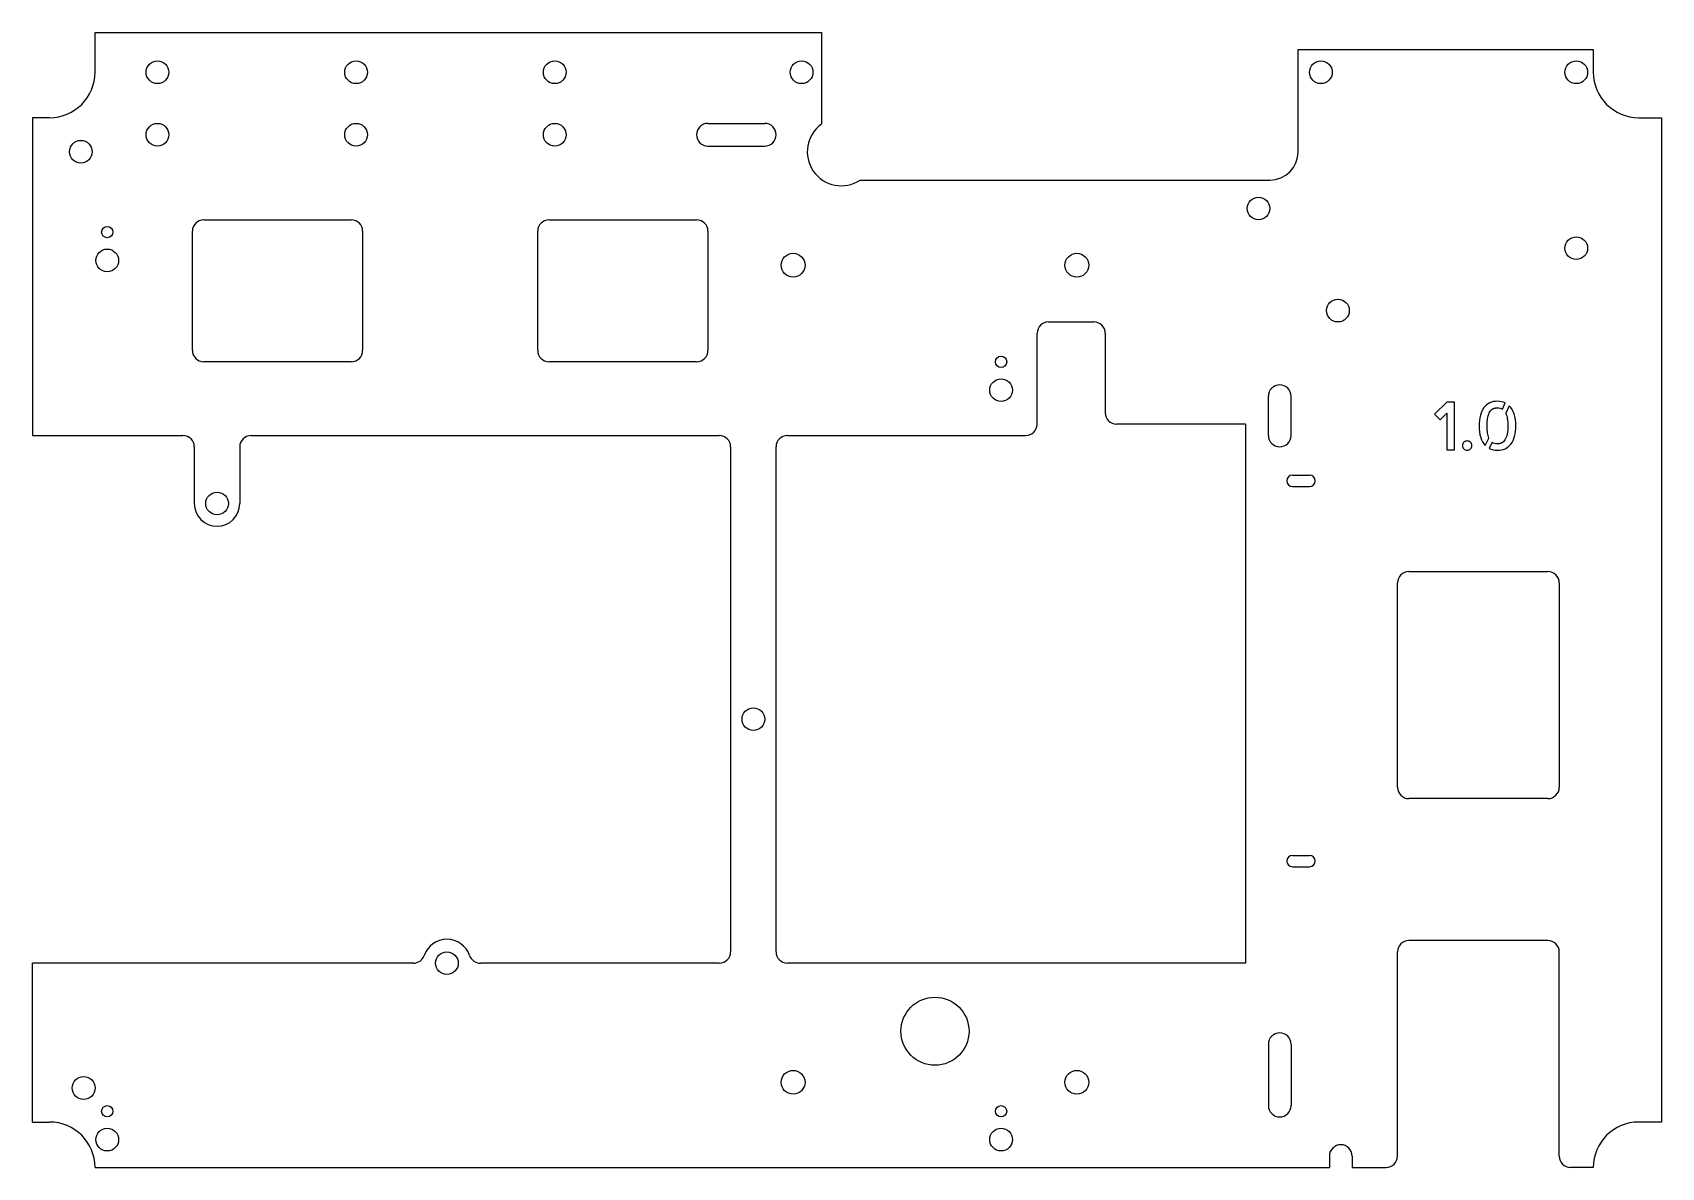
# Model space of a CAD drawing. Extents: x 5 to 292, y 9 to 209.
import ezdxf

# ---------------------------------------------------------------- set-up
doc = ezdxf.new("R2010")
doc.units = 0
doc.layers.add('Body001', color=7, linetype='CONTINUOUS')

msp = doc.modelspace()

# ---------------------------------------------------------------- linework, layer by layer
at = {"layer": 'Body001'}
for p, q in [((16, 209), (144, 209)), ((16, 202), (16, 209)), ((16, 209, 0.8), (144, 209, 0.8)), ((16, 202, 0.8), (16, 209, 0.8)), ((16, 209), (16, 209, 0.8)), ((16, 209), (144, 209)), ((16, 209, 0.8), (144, 209, 0.8)), ((16, 209), (16, 209, 0.8)), ((16, 202), (16, 209)), ((16, 202, 0.8), (16, 209, 0.8)), ((144, 209), (144, 192.873)), ((144, 209, 0.8), (144, 192.873, 0.8)), ((144, 209), (144, 209, 0.8)), ((144, 209), (144, 192.873)), ((144, 209, 0.8), (144, 192.873, 0.8)), ((144, 209), (144, 209, 0.8)), ((228, 206), (280, 206)), ((228, 188), (228, 206)), ((228, 206, 0.8), (280, 206, 0.8)), ((228, 188, 0.8), (228, 206, 0.8)), ((228, 206), (228, 206, 0.8)), ((228, 206), (280, 206)), ((228, 206, 0.8), (280, 206, 0.8)), ((228, 206), (228, 206, 0.8)), ((228, 188), (228, 206)), ((228, 188, 0.8), (228, 206, 0.8)), ((280, 206), (280, 202)), ((280, 206, 0.8), (280, 202, 0.8)), ((280, 206), (280, 206, 0.8)), ((280, 206), (280, 202)), ((280, 206, 0.8), (280, 202, 0.8)), ((280, 206), (280, 206, 0.8)), ((16, 202), (16, 202, 0.8)), ((16, 202), (16, 202, 0.8)), ((29, 202), (29, 202, 0.8)), ((29, 202), (29, 202, 0.8)), ((64, 202), (64, 202, 0.8)), ((64, 202), (64, 202, 0.8)), ((99, 202), (99, 202, 0.8)), ((99, 202), (99, 202, 0.8)), ((142.5, 202), (142.5, 202, 0.8)), ((142.5, 202), (142.5, 202, 0.8)), ((234, 202), (234, 202, 0.8)), ((234, 202), (234, 202, 0.8)), ((279, 202), (279, 202, 0.8)), ((279, 202), (279, 202, 0.8)), ((280, 202), (280, 202, 0.8)), ((280, 202), (280, 202, 0.8)), ((5, 194), (5, 138)), ((8, 194), (5, 194)), ((5, 194, 0.8), (5, 138, 0.8)), ((8, 194, 0.8), (5, 194, 0.8)), ((5, 194), (5, 194, 0.8)), ((5, 194), (5, 138)), ((5, 194, 0.8), (5, 138, 0.8)), ((5, 194), (5, 194, 0.8)), ((8, 194), (5, 194)), ((8, 194, 0.8), (5, 194, 0.8)), ((8, 194), (8, 194, 0.8)), ((8, 194), (8, 194, 0.8)), ((124, 193), (134, 193)), ((124, 193, 0.8), (134, 193, 0.8)), ((124, 193), (124, 193, 0.8)), ((124, 193), (124, 193, 0.8)), ((124, 193), (134, 193)), ((124, 193, 0.8), (134, 193, 0.8)), ((134, 193), (134, 193, 0.8)), ((134, 193), (134, 193, 0.8)), ((144, 192.873), (144, 192.873, 0.8)), ((144, 192.873), (144, 192.873, 0.8)), ((288, 194), (292, 194)), ((288, 194, 0.8), (292, 194, 0.8)), ((288, 194), (288, 194, 0.8)), ((288, 194), (292, 194)), ((288, 194, 0.8), (292, 194, 0.8)), ((288, 194), (288, 194, 0.8)), ((292, 194), (292, 17)), ((292, 194, 0.8), (292, 17, 0.8)), ((292, 194), (292, 194, 0.8)), ((292, 194), (292, 17)), ((292, 194, 0.8), (292, 17, 0.8)), ((292, 194), (292, 194, 0.8)), ((29, 191), (29, 191, 0.8)), ((29, 191), (29, 191, 0.8)), ((64, 191), (64, 191, 0.8)), ((64, 191), (64, 191, 0.8)), ((99, 191), (99, 191, 0.8)), ((99, 191), (99, 191, 0.8)), ((15.5, 188), (15.5, 188, 0.8)), ((15.5, 188), (15.5, 188, 0.8)), ((124, 189), (134, 189)), ((124, 189, 0.8), (134, 189, 0.8)), ((124, 189), (124, 189, 0.8)), ((124, 189), (124, 189, 0.8)), ((124, 189), (134, 189)), ((124, 189, 0.8), (134, 189, 0.8)), ((134, 189), (134, 189, 0.8)), ((134, 189), (134, 189, 0.8)), ((228, 188), (228, 188, 0.8)), ((228, 188), (228, 188, 0.8)), ((150.817, 183), (223, 183)), ((150.817, 183, 0.8), (223, 183, 0.8)), ((150.817, 183), (150.817, 183, 0.8)), ((150.817, 183), (223, 183)), ((150.817, 183, 0.8), (223, 183, 0.8)), ((150.817, 183), (150.817, 183, 0.8)), ((223, 183), (223, 183, 0.8)), ((223, 183), (223, 183, 0.8)), ((223, 178), (223, 178, 0.8)), ((223, 178), (223, 178, 0.8)), ((35.16, 176), (61.16, 176)), ((35.16, 176, 0.8), (61.16, 176, 0.8)), ((35.16, 176), (35.16, 176, 0.8)), ((35.16, 176), (35.16, 176, 0.8)), ((35.16, 176), (61.16, 176)), ((35.16, 176, 0.8), (61.16, 176, 0.8)), ((61.16, 176), (61.16, 176, 0.8)), ((61.16, 176), (61.16, 176, 0.8)), ((96, 176), (122, 176)), ((96, 176, 0.8), (122, 176, 0.8)), ((96, 176), (96, 176, 0.8)), ((96, 176), (96, 176, 0.8)), ((96, 176), (122, 176)), ((96, 176, 0.8), (122, 176, 0.8)), ((122, 176), (122, 176, 0.8)), ((122, 176), (122, 176, 0.8)), ((19.16, 173.84), (19.16, 173.84, 0.8)), ((19.16, 173.84), (19.16, 173.84, 0.8)), ((33.16, 153), (33.16, 174)), ((33.16, 153, 0.8), (33.16, 174, 0.8)), ((33.16, 174), (33.16, 174, 0.8)), ((33.16, 153), (33.16, 174)), ((33.16, 153, 0.8), (33.16, 174, 0.8)), ((33.16, 174), (33.16, 174, 0.8)), ((63.16, 174), (63.16, 153)), ((63.16, 174, 0.8), (63.16, 153, 0.8)), ((63.16, 174), (63.16, 174, 0.8)), ((63.16, 174), (63.16, 153)), ((63.16, 174, 0.8), (63.16, 153, 0.8)), ((63.16, 174), (63.16, 174, 0.8)), ((94, 153), (94, 174)), ((94, 153, 0.8), (94, 174, 0.8)), ((94, 174), (94, 174, 0.8)), ((94, 153), (94, 174)), ((94, 153, 0.8), (94, 174, 0.8)), ((94, 174), (94, 174, 0.8)), ((124, 174), (124, 153)), ((124, 174, 0.8), (124, 153, 0.8)), ((124, 174), (124, 174, 0.8)), ((124, 174), (124, 153)), ((124, 174, 0.8), (124, 153, 0.8)), ((124, 174), (124, 174, 0.8)), ((279, 171), (279, 171, 0.8)), ((279, 171), (279, 171, 0.8)), ((20.16, 168.84), (20.16, 168.84, 0.8)), ((20.16, 168.84), (20.16, 168.84, 0.8)), ((141.1, 168), (141.1, 168, 0.8)), ((141.1, 168), (141.1, 168, 0.8)), ((191.1, 168), (191.1, 168, 0.8)), ((191.1, 168), (191.1, 168, 0.8)), ((184, 158), (192, 158)), ((184, 158, 0.8), (192, 158, 0.8)), ((184, 158), (184, 158, 0.8)), ((184, 158), (192, 158)), ((184, 158, 0.8), (192, 158, 0.8)), ((184, 158), (184, 158, 0.8)), ((192, 158), (192, 158, 0.8)), ((192, 158), (192, 158, 0.8)), ((237, 160), (237, 160, 0.8)), ((237, 160), (237, 160, 0.8)), ((182, 140), (182, 156)), ((182, 140, 0.8), (182, 156, 0.8)), ((182, 156), (182, 156, 0.8)), ((182, 156), (182, 156, 0.8)), ((182, 140), (182, 156)), ((182, 140, 0.8), (182, 156, 0.8)), ((194, 156), (194, 142)), ((194, 156, 0.8), (194, 142, 0.8)), ((194, 156), (194, 156, 0.8)), ((194, 156), (194, 142)), ((194, 156, 0.8), (194, 142, 0.8)), ((194, 156), (194, 156, 0.8)), ((33.16, 153), (33.16, 153, 0.8)), ((33.16, 153), (33.16, 153, 0.8)), ((63.16, 153), (63.16, 153, 0.8)), ((63.16, 153), (63.16, 153, 0.8)), ((94, 153), (94, 153, 0.8)), ((94, 153), (94, 153, 0.8)), ((124, 153), (124, 153, 0.8)), ((124, 153), (124, 153, 0.8)), ((61.16, 151), (35.16, 151)), ((61.16, 151, 0.8), (35.16, 151, 0.8)), ((35.16, 151), (35.16, 151, 0.8)), ((35.16, 151), (35.16, 151, 0.8)), ((61.16, 151), (35.16, 151)), ((61.16, 151, 0.8), (35.16, 151, 0.8)), ((61.16, 151), (61.16, 151, 0.8)), ((61.16, 151), (61.16, 151, 0.8)), ((122, 151), (96, 151)), ((122, 151, 0.8), (96, 151, 0.8)), ((96, 151), (96, 151, 0.8)), ((96, 151), (96, 151, 0.8)), ((122, 151), (96, 151)), ((122, 151, 0.8), (96, 151, 0.8)), ((122, 151), (122, 151, 0.8)), ((122, 151), (122, 151, 0.8)), ((176.64, 150.98), (176.64, 150.98, 0.8)), ((176.64, 150.98), (176.64, 150.98, 0.8)), ((177.64, 145.98), (177.64, 145.98, 0.8)), ((177.64, 145.98), (177.64, 145.98, 0.8)), ((222.74, 138), (222.74, 144.9)), ((222.74, 138, 0.8), (222.74, 144.9, 0.8)), ((222.74, 144.9), (222.74, 144.9, 0.8)), ((222.74, 138), (222.74, 144.9)), ((222.74, 138, 0.8), (222.74, 144.9, 0.8)), ((222.74, 144.9), (222.74, 144.9, 0.8)), ((226.74, 138), (226.74, 144.9)), ((226.74, 138, 0.8), (226.74, 144.9, 0.8)), ((226.74, 144.9), (226.74, 144.9, 0.8)), ((226.74, 138), (226.74, 144.9)), ((226.74, 138, 0.8), (226.74, 144.9, 0.8)), ((226.74, 144.9), (226.74, 144.9, 0.8)), ((254.165, 143.885), (252.022, 141.743)), ((254.165, 143.885, 0.8), (252.022, 141.743, 0.8)), ((254.165, 143.885, 0.8), (252.022, 141.743, 0.8)), ((254.165, 143.885), (252.022, 141.743)), ((255.563, 143.885), (254.165, 143.885)), ((255.563, 143.885, 0.8), (254.165, 143.885, 0.8)), ((254.165, 143.885, 0.8), (254.165, 143.885)), ((255.563, 143.885, 0.8), (254.165, 143.885, 0.8)), ((255.563, 143.885), (254.165, 143.885)), ((254.165, 143.885, 0.8), (254.165, 143.885)), ((255.563, 135.44), (255.563, 143.885)), ((255.563, 135.44, 0.8), (255.563, 143.885, 0.8)), ((255.563, 143.885, 0.8), (255.563, 143.885)), ((255.563, 135.44, 0.8), (255.563, 143.885, 0.8)), ((255.563, 135.44), (255.563, 143.885)), ((255.563, 143.885, 0.8), (255.563, 143.885)), ((261.755, 143.74, 0.8), (261.755, 143.74)), ((261.755, 143.74, 0.8), (261.755, 143.74)), ((263.103, 144.023, 0.8), (263.103, 144.023)), ((263.103, 144.023, 0.8), (263.103, 144.023)), ((263.986, 142.648), (264.49, 143.725)), ((263.986, 142.648, 0.8), (264.49, 143.725, 0.8)), ((263.986, 142.648, 0.8), (264.49, 143.725, 0.8)), ((263.986, 142.648), (264.49, 143.725)), ((264.49, 143.725, 0.8), (264.49, 143.725)), ((264.49, 143.725, 0.8), (264.49, 143.725)), ((194, 142), (194, 142, 0.8)), ((194, 142), (194, 142, 0.8)), ((252.022, 141.743), (253.008, 140.757)), ((252.022, 141.743, 0.8), (253.008, 140.757, 0.8)), ((252.022, 141.743, 0.8), (253.008, 140.757, 0.8)), ((252.022, 141.743, 0.8), (252.022, 141.743)), ((252.022, 141.743), (253.008, 140.757)), ((252.022, 141.743, 0.8), (252.022, 141.743)), ((253.008, 140.757), (254.165, 141.914)), ((253.008, 140.757, 0.8), (254.165, 141.914, 0.8)), ((253.008, 140.757, 0.8), (254.165, 141.914, 0.8)), ((253.008, 140.757), (254.165, 141.914)), ((253.008, 140.757, 0.8), (253.008, 140.757)), ((253.008, 140.757, 0.8), (253.008, 140.757)), ((254.165, 141.914), (254.165, 135.44)), ((254.165, 141.914, 0.8), (254.165, 135.44, 0.8)), ((254.165, 141.914, 0.8), (254.165, 135.44, 0.8)), ((254.165, 141.914, 0.8), (254.165, 141.914)), ((254.165, 141.914), (254.165, 135.44)), ((254.165, 141.914, 0.8), (254.165, 141.914)), ((260.093, 141.574, 0.8), (260.093, 141.574)), ((260.093, 141.574, 0.8), (260.093, 141.574)), ((260.735, 142.923, 0.8), (260.735, 142.923)), ((260.735, 142.923, 0.8), (260.735, 142.923)), ((261.411, 141.192, 0.8), (261.411, 141.192)), ((261.411, 141.192, 0.8), (261.411, 141.192)), ((261.785, 142.182, 0.8), (261.785, 142.182)), ((261.785, 142.182, 0.8), (261.785, 142.182)), ((262.37, 142.728, 0.8), (262.37, 142.728)), ((262.37, 142.728, 0.8), (262.37, 142.728)), ((263.138, 142.888, 0.8), (263.138, 142.888)), ((263.138, 142.888, 0.8), (263.138, 142.888)), ((263.986, 142.648, 0.8), (263.986, 142.648)), ((263.986, 142.648, 0.8), (263.986, 142.648)), ((265.2, 143.232), (264.57, 141.903)), ((265.2, 143.232, 0.8), (264.57, 141.903, 0.8)), ((265.2, 143.232, 0.8), (264.57, 141.903, 0.8)), ((265.2, 143.232), (264.57, 141.903)), ((264.57, 141.903, 0.8), (264.57, 141.903)), ((264.57, 141.903, 0.8), (264.57, 141.903)), ((264.582, 141.88, 0.8), (264.582, 141.88)), ((264.582, 141.88, 0.8), (264.582, 141.88)), ((264.845, 140.963, 0.8), (264.845, 140.963)), ((264.845, 140.963, 0.8), (264.845, 140.963)), ((265.2, 143.232, 0.8), (265.2, 143.232)), ((265.2, 143.232, 0.8), (265.2, 143.232)), ((266.052, 141.823, 0.8), (266.052, 141.823)), ((266.052, 141.823, 0.8), (266.052, 141.823)), ((5, 138), (31.5, 138)), ((5, 138, 0.8), (31.5, 138, 0.8)), ((5, 138), (5, 138, 0.8)), ((5, 138), (31.5, 138)), ((5, 138, 0.8), (31.5, 138, 0.8)), ((5, 138), (5, 138, 0.8)), ((31.5, 138), (31.5, 138, 0.8)), ((31.5, 138), (31.5, 138, 0.8)), ((43.5, 138), (126, 138)), ((43.5, 138, 0.8), (126, 138, 0.8)), ((43.5, 138), (43.5, 138, 0.8)), ((43.5, 138), (126, 138)), ((43.5, 138, 0.8), (126, 138, 0.8)), ((43.5, 138), (43.5, 138, 0.8)), ((126, 138), (126, 138, 0.8)), ((126, 138), (126, 138, 0.8)), ((138, 138), (180, 138)), ((138, 138, 0.8), (180, 138, 0.8)), ((138, 138), (138, 138, 0.8)), ((138, 138), (138, 138, 0.8)), ((138, 138), (180, 138)), ((138, 138, 0.8), (180, 138, 0.8)), ((180, 138), (180, 138, 0.8)), ((180, 138), (180, 138, 0.8)), ((182, 140), (182, 140, 0.8)), ((182, 140), (182, 140, 0.8)), ((218.74, 140), (196, 140)), ((218.74, 140, 0.8), (196, 140, 0.8)), ((196, 140), (196, 140, 0.8)), ((218.74, 140), (196, 140)), ((218.74, 140, 0.8), (196, 140, 0.8)), ((196, 140), (196, 140, 0.8)), ((218.74, 140), (218.74, 45)), ((218.74, 140, 0.8), (218.74, 45, 0.8)), ((218.74, 140), (218.74, 140, 0.8)), ((218.74, 140), (218.74, 140, 0.8)), ((218.74, 140), (218.74, 45)), ((218.74, 140, 0.8), (218.74, 45, 0.8)), ((222.74, 138), (222.74, 138, 0.8)), ((222.74, 138), (222.74, 138, 0.8)), ((226.74, 138), (226.74, 138, 0.8)), ((226.74, 138), (226.74, 138, 0.8)), ((259.872, 139.703, 0.8), (259.872, 139.703)), ((259.872, 139.703, 0.8), (259.872, 139.703)), ((261.27, 139.703, 0.8), (261.27, 139.703)), ((261.27, 139.703, 0.8), (261.27, 139.703)), ((261.362, 138.465, 0.8), (261.362, 138.465)), ((261.362, 138.465, 0.8), (261.362, 138.465)), ((264.803, 138.205, 0.8), (264.803, 138.205)), ((264.803, 138.205, 0.8), (264.803, 138.205)), ((264.948, 139.703, 0.8), (264.948, 139.703)), ((264.948, 139.703, 0.8), (264.948, 139.703)), ((266.121, 137.823, 0.8), (266.121, 137.823)), ((266.121, 137.823, 0.8), (266.121, 137.823)), ((266.346, 139.703, 0.8), (266.346, 139.703)), ((266.346, 139.703, 0.8), (266.346, 139.703)), ((33.5, 136), (33.5, 126)), ((33.5, 136, 0.8), (33.5, 126, 0.8)), ((33.5, 136), (33.5, 136, 0.8)), ((33.5, 136), (33.5, 126)), ((33.5, 136, 0.8), (33.5, 126, 0.8)), ((33.5, 136), (33.5, 136, 0.8)), ((41.5, 136), (41.5, 126)), ((41.5, 136, 0.8), (41.5, 126, 0.8)), ((41.5, 136), (41.5, 136, 0.8)), ((41.5, 136), (41.5, 136, 0.8)), ((41.5, 136), (41.5, 126)), ((41.5, 136, 0.8), (41.5, 126, 0.8)), ((128, 136), (128, 47)), ((128, 136, 0.8), (128, 47, 0.8)), ((128, 136), (128, 136, 0.8)), ((128, 136), (128, 47)), ((128, 136, 0.8), (128, 47, 0.8)), ((128, 136), (128, 136, 0.8)), ((136, 47), (136, 136)), ((136, 47, 0.8), (136, 136, 0.8)), ((136, 136), (136, 136, 0.8)), ((136, 47), (136, 136)), ((136, 47, 0.8), (136, 136, 0.8)), ((136, 136), (136, 136, 0.8)), ((254.165, 135.44), (255.563, 135.44)), ((254.165, 135.44, 0.8), (255.563, 135.44, 0.8)), ((254.165, 135.44, 0.8), (254.165, 135.44)), ((254.165, 135.44, 0.8), (255.563, 135.44, 0.8)), ((254.165, 135.44, 0.8), (254.165, 135.44)), ((254.165, 135.44), (255.563, 135.44)), ((255.563, 135.44, 0.8), (255.563, 135.44)), ((255.563, 135.44, 0.8), (255.563, 135.44)), ((256.957, 136.219, 0.8), (256.957, 136.219)), ((256.957, 136.219, 0.8), (256.957, 136.219)), ((257.19, 135.635, 0.8), (257.19, 135.635)), ((257.19, 135.635, 0.8), (257.19, 135.635)), ((257.198, 136.796, 0.8), (257.198, 136.796)), ((257.198, 136.796, 0.8), (257.198, 136.796)), ((257.771, 137.033, 0.8), (257.771, 137.033)), ((257.771, 137.033, 0.8), (257.771, 137.033)), ((257.771, 135.394, 0.8), (257.771, 135.394)), ((257.771, 135.394, 0.8), (257.771, 135.394)), ((258.355, 136.796, 0.8), (258.355, 136.796)), ((258.355, 136.796, 0.8), (258.355, 136.796)), ((258.355, 135.635, 0.8), (258.355, 135.635)), ((258.355, 135.635, 0.8), (258.355, 135.635)), ((258.596, 136.219, 0.8), (258.596, 136.219)), ((258.596, 136.219, 0.8), (258.596, 136.219)), ((260.158, 137.61, 0.8), (260.158, 137.61)), ((260.158, 137.61, 0.8), (260.158, 137.61)), ((260.972, 136.208), (261.602, 137.548)), ((260.972, 136.208, 0.8), (261.602, 137.548, 0.8)), ((260.972, 136.208, 0.8), (261.602, 137.548, 0.8)), ((260.972, 136.208), (261.602, 137.548)), ((260.972, 136.208, 0.8), (260.972, 136.208)), ((260.972, 136.208, 0.8), (260.972, 136.208)), ((261.602, 137.548, 0.8), (261.602, 137.548)), ((261.602, 137.548, 0.8), (261.602, 137.548)), ((262.175, 136.792), (261.659, 135.704)), ((262.175, 136.792, 0.8), (261.659, 135.704, 0.8)), ((262.175, 136.792, 0.8), (261.659, 135.704, 0.8)), ((262.175, 136.792), (261.659, 135.704)), ((261.659, 135.704, 0.8), (261.659, 135.704)), ((261.659, 135.704, 0.8), (261.659, 135.704)), ((262.175, 136.792, 0.8), (262.175, 136.792)), ((262.175, 136.792, 0.8), (262.175, 136.792)), ((263.069, 136.506, 0.8), (263.069, 136.506)), ((263.069, 136.506, 0.8), (263.069, 136.506)), ((263.103, 135.383, 0.8), (263.103, 135.383)), ((263.103, 135.383, 0.8), (263.103, 135.383)), ((263.84, 136.67, 0.8), (263.84, 136.67)), ((263.84, 136.67, 0.8), (263.84, 136.67)), ((264.433, 137.216, 0.8), (264.433, 137.216)), ((264.433, 137.216, 0.8), (264.433, 137.216)), ((264.455, 135.658, 0.8), (264.455, 135.658)), ((264.455, 135.658, 0.8), (264.455, 135.658)), ((265.475, 136.471, 0.8), (265.475, 136.471)), ((265.475, 136.471, 0.8), (265.475, 136.471)), ((227, 131), (230, 131)), ((227, 131, 0.8), (230, 131, 0.8)), ((227, 131), (227, 131, 0.8)), ((227, 131), (227, 131, 0.8)), ((227, 131), (230, 131)), ((227, 131, 0.8), (230, 131, 0.8)), ((230, 131), (230, 131, 0.8)), ((230, 131), (230, 131, 0.8)), ((227, 129), (230, 129)), ((227, 129, 0.8), (230, 129, 0.8)), ((227, 129), (227, 129, 0.8)), ((227, 129), (227, 129, 0.8)), ((227, 129), (230, 129)), ((227, 129, 0.8), (230, 129, 0.8)), ((230, 129), (230, 129, 0.8)), ((230, 129), (230, 129, 0.8)), ((33.5, 126), (33.5, 126, 0.8)), ((33.5, 126), (33.5, 126, 0.8)), ((39.5, 126), (39.5, 126, 0.8)), ((39.5, 126), (39.5, 126, 0.8)), ((41.5, 126), (41.5, 126, 0.8)), ((41.5, 126), (41.5, 126, 0.8)), ((245.5, 76), (245.5, 112)), ((245.5, 76, 0.8), (245.5, 112, 0.8)), ((245.5, 112), (245.5, 112, 0.8)), ((245.5, 76), (245.5, 112)), ((245.5, 76, 0.8), (245.5, 112, 0.8)), ((245.5, 112), (245.5, 112, 0.8)), ((247.5, 114), (272, 114)), ((247.5, 114, 0.8), (272, 114, 0.8)), ((247.5, 114), (247.5, 114, 0.8)), ((247.5, 114), (247.5, 114, 0.8)), ((247.5, 114), (272, 114)), ((247.5, 114, 0.8), (272, 114, 0.8)), ((272, 114), (272, 114, 0.8)), ((272, 114), (272, 114, 0.8)), ((274, 112), (274, 76)), ((274, 112, 0.8), (274, 76, 0.8)), ((274, 112), (274, 112, 0.8)), ((274, 112), (274, 76)), ((274, 112, 0.8), (274, 76, 0.8)), ((274, 112), (274, 112, 0.8)), ((134, 88), (134, 88, 0.8)), ((134, 88), (134, 88, 0.8)), ((245.5, 76), (245.5, 76, 0.8)), ((245.5, 76), (245.5, 76, 0.8)), ((274, 76), (274, 76, 0.8)), ((274, 76), (274, 76, 0.8)), ((272, 74), (247.5, 74)), ((272, 74, 0.8), (247.5, 74, 0.8)), ((247.5, 74), (247.5, 74, 0.8)), ((247.5, 74), (247.5, 74, 0.8)), ((272, 74), (247.5, 74)), ((272, 74, 0.8), (247.5, 74, 0.8)), ((272, 74), (272, 74, 0.8)), ((272, 74), (272, 74, 0.8)), ((227, 64), (230, 64)), ((227, 64, 0.8), (230, 64, 0.8)), ((227, 64), (227, 64, 0.8)), ((227, 64), (227, 64, 0.8)), ((227, 64), (230, 64)), ((227, 64, 0.8), (230, 64, 0.8)), ((230, 64), (230, 64, 0.8)), ((230, 64), (230, 64, 0.8)), ((227, 62), (230, 62)), ((227, 62, 0.8), (230, 62, 0.8)), ((227, 62), (227, 62, 0.8)), ((227, 62), (227, 62, 0.8)), ((227, 62), (230, 62)), ((227, 62, 0.8), (230, 62, 0.8)), ((230, 62), (230, 62, 0.8)), ((230, 62), (230, 62, 0.8)), ((272, 49), (247.5, 49)), ((272, 49, 0.8), (247.5, 49, 0.8)), ((247.5, 49), (247.5, 49, 0.8)), ((247.5, 49), (247.5, 49, 0.8)), ((272, 49), (247.5, 49)), ((272, 49, 0.8), (247.5, 49, 0.8)), ((272, 49), (272, 49, 0.8)), ((272, 49), (272, 49, 0.8)), ((74, 46.357), (74, 46.357, 0.8)), ((74, 46.357), (74, 46.357, 0.8)), ((82, 46.357), (82, 46.357, 0.8)), ((82, 46.357), (82, 46.357, 0.8)), ((128, 47), (128, 47, 0.8)), ((128, 47), (128, 47, 0.8)), ((136, 47), (136, 47, 0.8)), ((136, 47), (136, 47, 0.8)), ((245.5, 11), (245.5, 47)), ((245.5, 11, 0.8), (245.5, 47, 0.8)), ((245.5, 47), (245.5, 47, 0.8)), ((245.5, 11), (245.5, 47)), ((245.5, 11, 0.8), (245.5, 47, 0.8)), ((245.5, 47), (245.5, 47, 0.8)), ((274, 11), (274, 47)), ((274, 11, 0.8), (274, 47, 0.8)), ((274, 47), (274, 47, 0.8)), ((274, 47), (274, 47, 0.8)), ((274, 11), (274, 47)), ((274, 11, 0.8), (274, 47, 0.8)), ((5, 17), (5, 45)), ((72.106, 45), (5, 45)), ((5, 17, 0.8), (5, 45, 0.8)), ((72.106, 45, 0.8), (5, 45, 0.8)), ((5, 45), (5, 45, 0.8)), ((5, 17), (5, 45)), ((5, 17, 0.8), (5, 45, 0.8)), ((5, 45), (5, 45, 0.8)), ((72.106, 45), (5, 45)), ((72.106, 45, 0.8), (5, 45, 0.8)), ((72.106, 45), (72.106, 45, 0.8)), ((72.106, 45), (72.106, 45, 0.8)), ((80, 45), (80, 45, 0.8)), ((80, 45), (80, 45, 0.8)), ((126, 45), (83.894, 45)), ((126, 45, 0.8), (83.894, 45, 0.8)), ((83.894, 45), (83.894, 45, 0.8)), ((83.894, 45), (83.894, 45, 0.8)), ((126, 45), (83.894, 45)), ((126, 45, 0.8), (83.894, 45, 0.8)), ((126, 45), (126, 45, 0.8)), ((126, 45), (126, 45, 0.8)), ((218.74, 45), (138, 45)), ((218.74, 45, 0.8), (138, 45, 0.8)), ((138, 45), (138, 45, 0.8)), ((218.74, 45), (138, 45)), ((218.74, 45, 0.8), (138, 45, 0.8)), ((138, 45), (138, 45, 0.8)), ((218.74, 45), (218.74, 45, 0.8)), ((218.74, 45), (218.74, 45, 0.8)), ((170, 33), (170, 33, 0.8)), ((170, 33), (170, 33, 0.8)), ((222.74, 30.7), (222.74, 19.9)), ((222.74, 30.7, 0.8), (222.74, 19.9, 0.8)), ((222.74, 30.7), (222.74, 30.7, 0.8)), ((222.74, 30.7), (222.74, 30.7, 0.8)), ((222.74, 30.7), (222.74, 19.9)), ((222.74, 30.7, 0.8), (222.74, 19.9, 0.8)), ((226.74, 30.7), (226.74, 19.9)), ((226.74, 30.7, 0.8), (226.74, 19.9, 0.8)), ((226.74, 30.7), (226.74, 30.7, 0.8)), ((226.74, 30.7), (226.74, 30.7, 0.8)), ((226.74, 30.7), (226.74, 19.9)), ((226.74, 30.7, 0.8), (226.74, 19.9, 0.8)), ((16, 23), (16, 23, 0.8)), ((16, 23), (16, 23, 0.8)), ((141.1, 24), (141.1, 24, 0.8)), ((141.1, 24), (141.1, 24, 0.8)), ((191.1, 24), (191.1, 24, 0.8)), ((191.1, 24), (191.1, 24, 0.8)), ((19.16, 18.9), (19.16, 18.9, 0.8)), ((19.16, 18.9), (19.16, 18.9, 0.8)), ((176.64, 18.9), (176.64, 18.9, 0.8)), ((176.64, 18.9), (176.64, 18.9, 0.8)), ((222.74, 19.9), (222.74, 19.9, 0.8)), ((222.74, 19.9), (222.74, 19.9, 0.8)), ((226.74, 19.9), (226.74, 19.9, 0.8)), ((226.74, 19.9), (226.74, 19.9, 0.8)), ((5, 17), (8, 17)), ((5, 17, 0.8), (8, 17, 0.8)), ((5, 17), (5, 17, 0.8)), ((5, 17), (8, 17)), ((5, 17, 0.8), (8, 17, 0.8)), ((5, 17), (5, 17, 0.8)), ((8, 17), (8, 17, 0.8)), ((8, 17), (8, 17, 0.8)), ((292, 17), (288, 17)), ((292, 17, 0.8), (288, 17, 0.8)), ((288, 17), (288, 17, 0.8)), ((288, 17), (288, 17, 0.8)), ((292, 17), (288, 17)), ((292, 17, 0.8), (288, 17, 0.8)), ((292, 17), (292, 17, 0.8)), ((292, 17), (292, 17, 0.8)), ((20.16, 13.9), (20.16, 13.9, 0.8)), ((20.16, 13.9), (20.16, 13.9, 0.8)), ((177.64, 13.9), (177.64, 13.9, 0.8)), ((177.64, 13.9), (177.64, 13.9, 0.8)), ((16, 9), (233.5, 9)), ((16, 9, 0.8), (233.5, 9, 0.8)), ((16, 9), (16, 9, 0.8)), ((16, 9), (233.5, 9)), ((16, 9, 0.8), (233.5, 9, 0.8)), ((16, 9), (16, 9, 0.8)), ((233.5, 11), (233.5, 11, 0.8)), ((233.5, 11), (233.5, 11, 0.8)), ((233.5, 11), (233.5, 9)), ((233.5, 11, 0.8), (233.5, 9, 0.8)), ((233.5, 11), (233.5, 9)), ((233.5, 11, 0.8), (233.5, 9, 0.8)), ((233.5, 9), (233.5, 9, 0.8)), ((233.5, 9), (233.5, 9, 0.8)), ((237.5, 11), (237.5, 11, 0.8)), ((237.5, 11), (237.5, 11, 0.8)), ((237.5, 11), (237.5, 9)), ((237.5, 11, 0.8), (237.5, 9, 0.8)), ((237.5, 11), (237.5, 9)), ((237.5, 11, 0.8), (237.5, 9, 0.8)), ((237.5, 9), (237.5, 9, 0.8)), ((237.5, 9), (243.5, 9)), ((237.5, 9, 0.8), (243.5, 9, 0.8)), ((237.5, 9), (237.5, 9, 0.8)), ((237.5, 9), (243.5, 9)), ((237.5, 9, 0.8), (243.5, 9, 0.8)), ((243.5, 9), (243.5, 9, 0.8)), ((243.5, 9), (243.5, 9, 0.8)), ((245.5, 11), (245.5, 11, 0.8)), ((245.5, 11), (245.5, 11, 0.8)), ((274, 11), (274, 11, 0.8)), ((274, 11), (274, 11, 0.8)), ((280, 9), (276, 9)), ((280, 9, 0.8), (276, 9, 0.8)), ((276, 9), (276, 9, 0.8)), ((276, 9), (276, 9, 0.8)), ((280, 9), (276, 9)), ((280, 9, 0.8), (276, 9, 0.8)), ((280, 9), (280, 9, 0.8)), ((280, 9), (280, 9, 0.8))]:
    msp.add_line(p, q, dxfattribs=at)
for centre, radius in [((27, 202), 2), ((27, 202), 2), ((27, 202), 2), ((27, 202), 2), ((62, 202), 2), ((62, 202), 2), ((62, 202), 2), ((62, 202), 2), ((97, 202), 2), ((97, 202), 2), ((97, 202), 2), ((97, 202), 2), ((140.5, 202), 2), ((140.5, 202), 2), ((140.5, 202), 2), ((140.5, 202), 2), ((232, 202), 2), ((232, 202), 2), ((232, 202), 2), ((232, 202), 2), ((277, 202), 2), ((277, 202), 2), ((277, 202), 2), ((277, 202), 2), ((27, 191), 2), ((27, 191), 2), ((27, 191), 2), ((27, 191), 2), ((62, 191), 2), ((62, 191), 2), ((62, 191), 2), ((62, 191), 2), ((97, 191), 2), ((97, 191), 2), ((97, 191), 2), ((97, 191), 2), ((13.5, 188), 2), ((13.5, 188), 2), ((13.5, 188), 2), ((13.5, 188), 2), ((221, 178), 2), ((221, 178), 2), ((221, 178), 2), ((221, 178), 2), ((18.16, 173.84), 1), ((18.16, 173.84), 1), ((18.16, 173.84), 1), ((18.16, 173.84), 1), ((277, 171), 2), ((277, 171), 2), ((277, 171), 2), ((277, 171), 2), ((18.16, 168.84), 2), ((18.16, 168.84), 2), ((18.16, 168.84), 2), ((18.16, 168.84), 2), ((139, 168), 2.1), ((139, 168), 2.1), ((139, 168), 2.1), ((139, 168), 2.1), ((189, 168), 2.1), ((189, 168), 2.1), ((189, 168), 2.1), ((189, 168), 2.1), ((235, 160), 2), ((235, 160), 2), ((235, 160), 2), ((235, 160), 2), ((175.64, 150.98), 1), ((175.64, 150.98), 1), ((175.64, 150.98), 1), ((175.64, 150.98), 1), ((175.64, 145.98), 2), ((175.64, 145.98), 2), ((175.64, 145.98), 2), ((175.64, 145.98), 2), ((37.5, 126), 2), ((37.5, 126), 2), ((37.5, 126), 2), ((37.5, 126), 2), ((132, 88), 2), ((132, 88), 2), ((132, 88), 2), ((132, 88), 2), ((78, 45), 2), ((78, 45), 2), ((78, 45), 2), ((78, 45), 2), ((164, 33), 6), ((164, 33), 6), ((164, 33), 6), ((164, 33), 6), ((139, 24), 2.1), ((139, 24), 2.1), ((139, 24), 2.1), ((139, 24), 2.1), ((189, 24), 2.1), ((189, 24), 2.1), ((189, 24), 2.1), ((189, 24), 2.1), ((14, 23), 2), ((14, 23), 2), ((14, 23), 2), ((14, 23), 2), ((18.16, 18.9), 1), ((18.16, 18.9), 1), ((18.16, 18.9), 1), ((18.16, 18.9), 1), ((175.64, 18.9), 1), ((175.64, 18.9), 1), ((175.64, 18.9), 1), ((175.64, 18.9), 1), ((18.16, 13.9), 2), ((18.16, 13.9), 2), ((18.16, 13.9), 2), ((18.16, 13.9), 2), ((175.64, 13.9), 2), ((175.64, 13.9), 2), ((175.64, 13.9), 2), ((175.64, 13.9), 2)]:
    msp.add_circle(centre, radius, dxfattribs=at)
for centre, radius, start, end in [((8, 202), 8, -90, 0), ((8, 202, 0.8), 8, -90, 0), ((8, 202), 8, -90, 0), ((8, 202, 0.8), 8, -90, 0), ((288, 202), 8, 180, -90), ((288, 202, 0.8), 8, 180, -90), ((288, 202), 8, 180, -90), ((288, 202, 0.8), 8, 180, -90), ((124, 191), 2, 90, -90), ((124, 191, 0.8), 2, 90, -90), ((124, 191), 2, 90, -90), ((124, 191, 0.8), 2, 90, -90), ((134, 191), 2, -90, 90), ((134, 191, 0.8), 2, -90, 90), ((134, 191), 2, -90, 90), ((134, 191, 0.8), 2, -90, 90), ((147.5, 188), 6, 125.685, -56.4427), ((147.5, 188, 0.8), 6, 125.685, -56.4427), ((147.5, 188), 6, 125.685, -56.4427), ((147.5, 188, 0.8), 6, 125.685, -56.4427), ((223, 188), 5, -90, 0), ((223, 188, 0.8), 5, -90, 0), ((223, 188), 5, -90, 0), ((223, 188, 0.8), 5, -90, 0), ((35.16, 174), 2, 90, 180), ((35.16, 174, 0.8), 2, 90, 180), ((35.16, 174), 2, 90, 180), ((35.16, 174, 0.8), 2, 90, 180), ((61.16, 174), 2, 0, 90), ((61.16, 174, 0.8), 2, 0, 90), ((61.16, 174), 2, 0, 90), ((61.16, 174, 0.8), 2, 0, 90), ((96, 174), 2, 90, 180), ((96, 174, 0.8), 2, 90, 180), ((96, 174), 2, 90, 180), ((96, 174, 0.8), 2, 90, 180), ((122, 174), 2, 0, 90), ((122, 174, 0.8), 2, 0, 90), ((122, 174), 2, 0, 90), ((122, 174, 0.8), 2, 0, 90), ((184, 156), 2, 90, 180), ((184, 156, 0.8), 2, 90, 180), ((184, 156), 2, 90, 180), ((184, 156, 0.8), 2, 90, 180), ((192, 156), 2, 0, 90), ((192, 156, 0.8), 2, 0, 90), ((192, 156), 2, 0, 90), ((192, 156, 0.8), 2, 0, 90), ((35.16, 153), 2, 180, -90), ((35.16, 153, 0.8), 2, 180, -90), ((35.16, 153), 2, 180, -90), ((35.16, 153, 0.8), 2, 180, -90), ((61.16, 153), 2, -90, 0), ((61.16, 153, 0.8), 2, -90, 0), ((61.16, 153), 2, -90, 0), ((61.16, 153, 0.8), 2, -90, 0), ((96, 153), 2, 180, -90), ((96, 153, 0.8), 2, 180, -90), ((96, 153), 2, 180, -90), ((96, 153, 0.8), 2, 180, -90), ((122, 153), 2, -90, 0), ((122, 153, 0.8), 2, -90, 0), ((122, 153), 2, -90, 0), ((122, 153, 0.8), 2, -90, 0), ((224.74, 144.9), 2, 0, 180), ((224.74, 144.9, 0.8), 2, 0, 180), ((224.74, 144.9), 2, 0, 180), ((224.74, 144.9, 0.8), 2, 0, 180), ((196, 142), 2, 180, -90), ((196, 142, 0.8), 2, 180, -90), ((196, 142), 2, 180, -90), ((196, 142, 0.8), 2, 180, -90), ((31.5, 136), 2, 0, 90), ((31.5, 136, 0.8), 2, 0, 90), ((31.5, 136), 2, 0, 90), ((31.5, 136, 0.8), 2, 0, 90), ((43.5, 136), 2, 90, 180), ((43.5, 136, 0.8), 2, 90, 180), ((43.5, 136), 2, 90, 180), ((43.5, 136, 0.8), 2, 90, 180), ((126, 136), 2, 0, 90), ((126, 136, 0.8), 2, 0, 90), ((126, 136), 2, 0, 90), ((126, 136, 0.8), 2, 0, 90), ((138, 136), 2, 90, 180), ((138, 136, 0.8), 2, 90, 180), ((138, 136), 2, 90, 180), ((138, 136, 0.8), 2, 90, 180), ((180, 140), 2, -90, 0), ((180, 140, 0.8), 2, -90, 0), ((180, 140), 2, -90, 0), ((180, 140, 0.8), 2, -90, 0), ((224.74, 138), 2, 180, 0), ((224.74, 138, 0.8), 2, 180, 0), ((224.74, 138), 2, 180, 0), ((224.74, 138, 0.8), 2, 180, 0), ((227, 130), 1, 90, -90), ((227, 130, 0.8), 1, 90, -90), ((227, 130), 1, 90, -90), ((227, 130, 0.8), 1, 90, -90), ((230, 130), 1, -90, 90), ((230, 130, 0.8), 1, -90, 90), ((230, 130), 1, -90, 90), ((230, 130, 0.8), 1, -90, 90), ((37.5, 126), 4, 180, 0), ((37.5, 126, 0.8), 4, 180, 0), ((37.5, 126), 4, 180, 0), ((37.5, 126, 0.8), 4, 180, 0), ((247.5, 112), 2, 90, 180), ((247.5, 112, 0.8), 2, 90, 180), ((247.5, 112), 2, 90, 180), ((247.5, 112, 0.8), 2, 90, 180), ((272, 112), 2, 0, 90), ((272, 112, 0.8), 2, 0, 90), ((272, 112), 2, 0, 90), ((272, 112, 0.8), 2, 0, 90), ((247.5, 76), 2, 180, -90), ((247.5, 76, 0.8), 2, 180, -90), ((247.5, 76), 2, 180, -90), ((247.5, 76, 0.8), 2, 180, -90), ((272, 76), 2, -90, 0), ((272, 76, 0.8), 2, -90, 0), ((272, 76), 2, -90, 0), ((272, 76, 0.8), 2, -90, 0), ((227, 63), 1, 90, -90), ((227, 63, 0.8), 1, 90, -90), ((227, 63), 1, 90, -90), ((227, 63, 0.8), 1, 90, -90), ((230, 63), 1, -90, 90), ((230, 63, 0.8), 1, -90, 90), ((230, 63), 1, -90, 90), ((230, 63, 0.8), 1, -90, 90), ((78, 45), 4.224, 18.7437, 161.256), ((78, 45, 0.8), 4.224, 18.7437, 161.256), ((78, 45), 4.224, 18.7437, 161.256), ((78, 45, 0.8), 4.224, 18.7437, 161.256), ((247.5, 47), 2, 90, 180), ((247.5, 47, 0.8), 2, 90, 180), ((247.5, 47), 2, 90, 180), ((247.5, 47, 0.8), 2, 90, 180), ((272, 47), 2, 0, 90), ((272, 47, 0.8), 2, 0, 90), ((272, 47), 2, 0, 90), ((272, 47, 0.8), 2, 0, 90), ((72.106, 47), 2, -90, -18.7437), ((72.106, 47, 0.8), 2, -90, -18.7437), ((72.106, 47), 2, -90, -18.7437), ((72.106, 47, 0.8), 2, -90, -18.7437), ((83.894, 47), 2, -161.256, -90), ((83.894, 47, 0.8), 2, -161.256, -90), ((83.894, 47), 2, -161.256, -90), ((83.894, 47, 0.8), 2, -161.256, -90), ((126, 47), 2, -90, 0), ((126, 47, 0.8), 2, -90, 0), ((126, 47), 2, -90, 0), ((126, 47, 0.8), 2, -90, 0), ((138, 47), 2, 180, -90), ((138, 47, 0.8), 2, 180, -90), ((138, 47), 2, 180, -90), ((138, 47, 0.8), 2, 180, -90), ((224.74, 30.7), 2, 0, 180), ((224.74, 30.7, 0.8), 2, 0, 180), ((224.74, 30.7), 2, 0, 180), ((224.74, 30.7, 0.8), 2, 0, 180), ((224.74, 19.9), 2, 180, 0), ((224.74, 19.9, 0.8), 2, 180, 0), ((224.74, 19.9), 2, 180, 0), ((224.74, 19.9, 0.8), 2, 180, 0), ((8, 9), 8, 0, 90), ((8, 9, 0.8), 8, 0, 90), ((8, 9), 8, 0, 90), ((8, 9, 0.8), 8, 0, 90), ((288, 9), 8, 90, 180), ((288, 9, 0.8), 8, 90, 180), ((288, 9), 8, 90, 180), ((288, 9, 0.8), 8, 90, 180), ((235.5, 11), 2, 0, 180), ((235.5, 11, 0.8), 2, 0, 180), ((235.5, 11), 2, 0, 180), ((235.5, 11, 0.8), 2, 0, 180), ((243.5, 11), 2, -90, 0), ((243.5, 11, 0.8), 2, -90, 0), ((243.5, 11), 2, -90, 0), ((243.5, 11, 0.8), 2, -90, 0), ((276, 11), 2, 180, -90), ((276, 11, 0.8), 2, 180, -90), ((276, 11), 2, 180, -90), ((276, 11, 0.8), 2, 180, -90)]:
    msp.add_arc(centre, radius, start, end, dxfattribs=at)
for points, degree in [([(261.755, 143.74), (261.355, 143.555), (261.008, 143.275), (260.735, 142.923)], 3), ([(261.755, 143.74, 0.8), (261.355, 143.555, 0.8), (261.008, 143.275, 0.8), (260.735, 142.923, 0.8)], 3), ([(261.755, 143.74, 0.8), (261.355, 143.555, 0.8), (261.008, 143.275, 0.8), (260.735, 142.923, 0.8)], 3), ([(261.755, 143.74), (261.355, 143.555), (261.008, 143.275), (260.735, 142.923)], 3), ([(263.103, 144.023), (262.63, 144.024), (262.168, 143.935), (261.755, 143.74)], 3), ([(263.103, 144.023, 0.8), (262.63, 144.024, 0.8), (262.168, 143.935, 0.8), (261.755, 143.74, 0.8)], 3), ([(263.103, 144.023, 0.8), (262.63, 144.024, 0.8), (262.168, 143.935, 0.8), (261.755, 143.74, 0.8)], 3), ([(263.103, 144.023), (262.63, 144.024), (262.168, 143.935), (261.755, 143.74)], 3), ([(264.49, 143.725), (264.073, 143.934), (263.595, 144.024), (263.103, 144.023)], 3), ([(264.49, 143.725, 0.8), (264.073, 143.934, 0.8), (263.595, 144.024, 0.8), (263.103, 144.023, 0.8)], 3), ([(264.49, 143.725, 0.8), (264.073, 143.934, 0.8), (263.595, 144.024, 0.8), (263.103, 144.023, 0.8)], 3), ([(264.49, 143.725), (264.073, 143.934), (263.595, 144.024), (263.103, 144.023)], 3), ([(260.093, 141.574), (259.931, 140.984), (259.872, 140.348), (259.872, 139.703)], 3), ([(260.093, 141.574, 0.8), (259.931, 140.984, 0.8), (259.872, 140.348, 0.8), (259.872, 139.703, 0.8)], 3), ([(260.093, 141.574, 0.8), (259.931, 140.984, 0.8), (259.872, 140.348, 0.8), (259.872, 139.703, 0.8)], 3), ([(260.093, 141.574), (259.931, 140.984), (259.872, 140.348), (259.872, 139.703)], 3), ([(260.735, 142.923), (260.438, 142.539), (260.232, 142.072), (260.093, 141.574)], 3), ([(260.735, 142.923, 0.8), (260.438, 142.539, 0.8), (260.232, 142.072, 0.8), (260.093, 141.574, 0.8)], 3), ([(260.735, 142.923, 0.8), (260.438, 142.539, 0.8), (260.232, 142.072, 0.8), (260.093, 141.574, 0.8)], 3), ([(260.735, 142.923), (260.438, 142.539), (260.232, 142.072), (260.093, 141.574)], 3), ([(261.27, 139.703), (261.277, 140.225), (261.314, 140.734), (261.411, 141.192)], 3), ([(261.27, 139.703, 0.8), (261.277, 140.225, 0.8), (261.314, 140.734, 0.8), (261.411, 141.192, 0.8)], 3), ([(261.27, 139.703, 0.8), (261.277, 140.225, 0.8), (261.314, 140.734, 0.8), (261.411, 141.192, 0.8)], 3), ([(261.27, 139.703), (261.277, 140.225), (261.314, 140.734), (261.411, 141.192)], 3), ([(261.411, 141.192), (261.493, 141.563), (261.611, 141.905), (261.785, 142.182)], 3), ([(261.411, 141.192, 0.8), (261.493, 141.563, 0.8), (261.611, 141.905, 0.8), (261.785, 142.182, 0.8)], 3), ([(261.411, 141.192, 0.8), (261.493, 141.563, 0.8), (261.611, 141.905, 0.8), (261.785, 142.182, 0.8)], 3), ([(261.411, 141.192), (261.493, 141.563), (261.611, 141.905), (261.785, 142.182)], 3), ([(261.785, 142.182), (261.938, 142.427), (262.134, 142.619), (262.37, 142.728)], 3), ([(261.785, 142.182, 0.8), (261.938, 142.427, 0.8), (262.134, 142.619, 0.8), (262.37, 142.728, 0.8)], 3), ([(261.785, 142.182, 0.8), (261.938, 142.427, 0.8), (262.134, 142.619, 0.8), (262.37, 142.728, 0.8)], 3), ([(261.785, 142.182), (261.938, 142.427), (262.134, 142.619), (262.37, 142.728)], 3), ([(262.37, 142.728), (262.722, 142.89), (263.138, 142.888)], 2), ([(262.37, 142.728, 0.8), (262.722, 142.89, 0.8), (263.138, 142.888, 0.8)], 2), ([(262.37, 142.728, 0.8), (262.722, 142.89, 0.8), (263.138, 142.888, 0.8)], 2), ([(262.37, 142.728), (262.722, 142.89), (263.138, 142.888)], 2), ([(263.138, 142.888), (263.444, 142.889), (263.734, 142.809), (263.986, 142.648)], 3), ([(263.138, 142.888, 0.8), (263.444, 142.889, 0.8), (263.734, 142.809, 0.8), (263.986, 142.648, 0.8)], 3), ([(263.138, 142.888, 0.8), (263.444, 142.889, 0.8), (263.734, 142.809, 0.8), (263.986, 142.648, 0.8)], 3), ([(263.138, 142.888), (263.444, 142.889), (263.734, 142.809), (263.986, 142.648)], 3), ([(264.57, 141.903), (264.57, 141.891), (264.582, 141.88)], 2), ([(264.57, 141.903, 0.8), (264.57, 141.891, 0.8), (264.582, 141.88, 0.8)], 2), ([(264.57, 141.903, 0.8), (264.57, 141.891, 0.8), (264.582, 141.88, 0.8)], 2), ([(264.57, 141.903), (264.57, 141.891), (264.582, 141.88)], 2), ([(264.582, 141.88), (264.704, 141.611), (264.788, 141.299), (264.845, 140.963)], 3), ([(264.582, 141.88, 0.8), (264.704, 141.611, 0.8), (264.788, 141.299, 0.8), (264.845, 140.963, 0.8)], 3), ([(264.582, 141.88, 0.8), (264.704, 141.611, 0.8), (264.788, 141.299, 0.8), (264.845, 140.963, 0.8)], 3), ([(264.582, 141.88), (264.704, 141.611), (264.788, 141.299), (264.845, 140.963)], 3), ([(264.845, 140.963), (264.912, 140.572), (264.941, 140.145), (264.948, 139.703)], 3), ([(264.845, 140.963, 0.8), (264.912, 140.572, 0.8), (264.941, 140.145, 0.8), (264.948, 139.703, 0.8)], 3), ([(264.845, 140.963, 0.8), (264.912, 140.572, 0.8), (264.941, 140.145, 0.8), (264.948, 139.703, 0.8)], 3), ([(264.845, 140.963), (264.912, 140.572), (264.941, 140.145), (264.948, 139.703)], 3), ([(266.052, 141.823), (265.875, 142.364), (265.598, 142.86), (265.2, 143.232)], 3), ([(266.052, 141.823, 0.8), (265.875, 142.364, 0.8), (265.598, 142.86, 0.8), (265.2, 143.232, 0.8)], 3), ([(266.052, 141.823, 0.8), (265.875, 142.364, 0.8), (265.598, 142.86, 0.8), (265.2, 143.232, 0.8)], 3), ([(266.052, 141.823), (265.875, 142.364), (265.598, 142.86), (265.2, 143.232)], 3), ([(266.346, 139.703), (266.345, 140.434), (266.272, 141.16), (266.052, 141.823)], 3), ([(266.346, 139.703, 0.8), (266.345, 140.434, 0.8), (266.272, 141.16, 0.8), (266.052, 141.823, 0.8)], 3), ([(266.346, 139.703, 0.8), (266.345, 140.434, 0.8), (266.272, 141.16, 0.8), (266.052, 141.823, 0.8)], 3), ([(266.346, 139.703), (266.345, 140.434), (266.272, 141.16), (266.052, 141.823)], 3), ([(259.872, 139.703), (259.873, 138.98), (259.944, 138.263), (260.158, 137.61)], 3), ([(259.872, 139.703, 0.8), (259.873, 138.98, 0.8), (259.944, 138.263, 0.8), (260.158, 137.61, 0.8)], 3), ([(259.872, 139.703, 0.8), (259.873, 138.98, 0.8), (259.944, 138.263, 0.8), (260.158, 137.61, 0.8)], 3), ([(259.872, 139.703), (259.873, 138.98), (259.944, 138.263), (260.158, 137.61)], 3), ([(261.362, 138.465), (261.278, 139.051), (261.27, 139.703)], 2), ([(261.362, 138.465, 0.8), (261.278, 139.051, 0.8), (261.27, 139.703, 0.8)], 2), ([(261.362, 138.465, 0.8), (261.278, 139.051, 0.8), (261.27, 139.703, 0.8)], 2), ([(261.362, 138.465), (261.278, 139.051), (261.27, 139.703)], 2), ([(261.602, 137.548), (261.488, 137.818), (261.411, 138.13), (261.362, 138.465)], 3), ([(261.602, 137.548, 0.8), (261.488, 137.818, 0.8), (261.411, 138.13, 0.8), (261.362, 138.465, 0.8)], 3), ([(261.602, 137.548, 0.8), (261.488, 137.818, 0.8), (261.411, 138.13, 0.8), (261.362, 138.465, 0.8)], 3), ([(261.602, 137.548), (261.488, 137.818), (261.411, 138.13), (261.362, 138.465)], 3), ([(264.803, 138.205), (264.724, 137.834), (264.607, 137.491), (264.433, 137.216)], 3), ([(264.803, 138.205, 0.8), (264.724, 137.834, 0.8), (264.607, 137.491, 0.8), (264.433, 137.216, 0.8)], 3), ([(264.803, 138.205, 0.8), (264.724, 137.834, 0.8), (264.607, 137.491, 0.8), (264.433, 137.216, 0.8)], 3), ([(264.803, 138.205), (264.724, 137.834), (264.607, 137.491), (264.433, 137.216)], 3), ([(264.948, 139.703), (264.941, 139.179), (264.903, 138.668), (264.803, 138.205)], 3), ([(264.948, 139.703, 0.8), (264.941, 139.179, 0.8), (264.903, 138.668, 0.8), (264.803, 138.205, 0.8)], 3), ([(264.948, 139.703, 0.8), (264.941, 139.179, 0.8), (264.903, 138.668, 0.8), (264.803, 138.205, 0.8)], 3), ([(264.948, 139.703), (264.941, 139.179), (264.903, 138.668), (264.803, 138.205)], 3), ([(265.475, 136.471), (265.778, 136.855), (265.985, 137.323), (266.121, 137.823)], 3), ([(265.475, 136.471, 0.8), (265.778, 136.855, 0.8), (265.985, 137.323, 0.8), (266.121, 137.823, 0.8)], 3), ([(265.475, 136.471, 0.8), (265.778, 136.855, 0.8), (265.985, 137.323, 0.8), (266.121, 137.823, 0.8)], 3), ([(265.475, 136.471), (265.778, 136.855), (265.985, 137.323), (266.121, 137.823)], 3), ([(266.121, 137.823), (266.285, 138.418), (266.346, 139.056), (266.346, 139.703)], 3), ([(266.121, 137.823, 0.8), (266.285, 138.418, 0.8), (266.346, 139.056, 0.8), (266.346, 139.703, 0.8)], 3), ([(266.121, 137.823, 0.8), (266.285, 138.418, 0.8), (266.346, 139.056, 0.8), (266.346, 139.703, 0.8)], 3), ([(266.121, 137.823), (266.285, 138.418), (266.346, 139.056), (266.346, 139.703)], 3), ([(257.198, 136.796), (257.038, 136.643), (256.956, 136.444), (256.957, 136.219)], 3), ([(257.198, 136.796, 0.8), (257.038, 136.643, 0.8), (256.956, 136.444, 0.8), (256.957, 136.219, 0.8)], 3), ([(257.198, 136.796, 0.8), (257.038, 136.643, 0.8), (256.956, 136.444, 0.8), (256.957, 136.219, 0.8)], 3), ([(257.198, 136.796), (257.038, 136.643), (256.956, 136.444), (256.957, 136.219)], 3), ([(256.957, 136.219), (256.956, 135.994), (257.036, 135.793), (257.19, 135.635)], 3), ([(256.957, 136.219, 0.8), (256.956, 135.994, 0.8), (257.036, 135.793, 0.8), (257.19, 135.635, 0.8)], 3), ([(256.957, 136.219, 0.8), (256.956, 135.994, 0.8), (257.036, 135.793, 0.8), (257.19, 135.635, 0.8)], 3), ([(256.957, 136.219), (256.956, 135.994), (257.036, 135.793), (257.19, 135.635)], 3), ([(257.19, 135.635), (257.346, 135.475), (257.546, 135.393), (257.771, 135.394)], 3), ([(257.19, 135.635, 0.8), (257.346, 135.475, 0.8), (257.546, 135.393, 0.8), (257.771, 135.394, 0.8)], 3), ([(257.19, 135.635, 0.8), (257.346, 135.475, 0.8), (257.546, 135.393, 0.8), (257.771, 135.394, 0.8)], 3), ([(257.19, 135.635), (257.346, 135.475), (257.546, 135.393), (257.771, 135.394)], 3), ([(257.771, 137.033), (257.552, 137.034), (257.355, 136.952), (257.198, 136.796)], 3), ([(257.771, 137.033, 0.8), (257.552, 137.034, 0.8), (257.355, 136.952, 0.8), (257.198, 136.796, 0.8)], 3), ([(257.771, 137.033, 0.8), (257.552, 137.034, 0.8), (257.355, 136.952, 0.8), (257.198, 136.796, 0.8)], 3), ([(257.771, 137.033), (257.552, 137.034), (257.355, 136.952), (257.198, 136.796)], 3), ([(258.355, 136.796), (258.197, 136.953), (257.996, 137.034), (257.771, 137.033)], 3), ([(258.355, 136.796, 0.8), (258.197, 136.953, 0.8), (257.996, 137.034, 0.8), (257.771, 137.033, 0.8)], 3), ([(258.355, 136.796, 0.8), (258.197, 136.953, 0.8), (257.996, 137.034, 0.8), (257.771, 137.033, 0.8)], 3), ([(258.355, 136.796), (258.197, 136.953), (257.996, 137.034), (257.771, 137.033)], 3), ([(257.771, 135.394), (257.997, 135.393), (258.198, 135.476), (258.355, 135.635)], 3), ([(257.771, 135.394, 0.8), (257.997, 135.393, 0.8), (258.198, 135.476, 0.8), (258.355, 135.635, 0.8)], 3), ([(257.771, 135.394, 0.8), (257.997, 135.393, 0.8), (258.198, 135.476, 0.8), (258.355, 135.635, 0.8)], 3), ([(257.771, 135.394), (257.997, 135.393), (258.198, 135.476), (258.355, 135.635)], 3), ([(258.596, 136.219), (258.597, 136.444), (258.515, 136.643), (258.355, 136.796)], 3), ([(258.596, 136.219, 0.8), (258.597, 136.444, 0.8), (258.515, 136.643, 0.8), (258.355, 136.796, 0.8)], 3), ([(258.596, 136.219, 0.8), (258.597, 136.444, 0.8), (258.515, 136.643, 0.8), (258.355, 136.796, 0.8)], 3), ([(258.596, 136.219), (258.597, 136.444), (258.515, 136.643), (258.355, 136.796)], 3), ([(258.355, 135.635), (258.515, 135.792), (258.597, 135.994), (258.596, 136.219)], 3), ([(258.355, 135.635, 0.8), (258.515, 135.792, 0.8), (258.597, 135.994, 0.8), (258.596, 136.219, 0.8)], 3), ([(258.355, 135.635, 0.8), (258.515, 135.792, 0.8), (258.597, 135.994, 0.8), (258.596, 136.219, 0.8)], 3), ([(258.355, 135.635), (258.515, 135.792), (258.597, 135.994), (258.596, 136.219)], 3), ([(260.158, 137.61), (260.334, 137.079), (260.598, 136.589), (260.972, 136.208)], 3), ([(260.158, 137.61, 0.8), (260.334, 137.079, 0.8), (260.598, 136.589, 0.8), (260.972, 136.208, 0.8)], 3), ([(260.158, 137.61, 0.8), (260.334, 137.079, 0.8), (260.598, 136.589, 0.8), (260.972, 136.208, 0.8)], 3), ([(260.158, 137.61), (260.334, 137.079), (260.598, 136.589), (260.972, 136.208)], 3), ([(261.659, 135.704), (262.096, 135.48), (262.593, 135.382), (263.103, 135.383)], 3), ([(261.659, 135.704, 0.8), (262.096, 135.48, 0.8), (262.593, 135.382, 0.8), (263.103, 135.383, 0.8)], 3), ([(261.659, 135.704, 0.8), (262.096, 135.48, 0.8), (262.593, 135.382, 0.8), (263.103, 135.383, 0.8)], 3), ([(261.659, 135.704), (262.096, 135.48), (262.593, 135.382), (263.103, 135.383)], 3), ([(263.069, 136.506), (262.731, 136.504), (262.417, 136.595), (262.175, 136.792)], 3), ([(263.069, 136.506, 0.8), (262.731, 136.504, 0.8), (262.417, 136.595, 0.8), (262.175, 136.792, 0.8)], 3), ([(263.069, 136.506, 0.8), (262.731, 136.504, 0.8), (262.417, 136.595, 0.8), (262.175, 136.792, 0.8)], 3), ([(263.069, 136.506), (262.731, 136.504), (262.417, 136.595), (262.175, 136.792)], 3), ([(263.84, 136.67), (263.485, 136.504), (263.069, 136.506)], 2), ([(263.84, 136.67, 0.8), (263.485, 136.504, 0.8), (263.069, 136.506, 0.8)], 2), ([(263.84, 136.67, 0.8), (263.485, 136.504, 0.8), (263.069, 136.506, 0.8)], 2), ([(263.84, 136.67), (263.485, 136.504), (263.069, 136.506)], 2), ([(263.103, 135.383), (263.579, 135.382), (264.043, 135.467), (264.455, 135.658)], 3), ([(263.103, 135.383, 0.8), (263.579, 135.382, 0.8), (264.043, 135.467, 0.8), (264.455, 135.658, 0.8)], 3), ([(263.103, 135.383, 0.8), (263.579, 135.382, 0.8), (264.043, 135.467, 0.8), (264.455, 135.658, 0.8)], 3), ([(263.103, 135.383), (263.579, 135.382), (264.043, 135.467), (264.455, 135.658)], 3), ([(264.433, 137.216), (264.279, 136.973), (264.08, 136.784), (263.84, 136.67)], 3), ([(264.433, 137.216, 0.8), (264.279, 136.973, 0.8), (264.08, 136.784, 0.8), (263.84, 136.67, 0.8)], 3), ([(264.433, 137.216, 0.8), (264.279, 136.973, 0.8), (264.08, 136.784, 0.8), (263.84, 136.67, 0.8)], 3), ([(264.433, 137.216), (264.279, 136.973), (264.08, 136.784), (263.84, 136.67)], 3), ([(264.455, 135.658), (264.854, 135.841), (265.201, 136.121), (265.475, 136.471)], 3), ([(264.455, 135.658, 0.8), (264.854, 135.841, 0.8), (265.201, 136.121, 0.8), (265.475, 136.471, 0.8)], 3), ([(264.455, 135.658, 0.8), (264.854, 135.841, 0.8), (265.201, 136.121, 0.8), (265.475, 136.471, 0.8)], 3), ([(264.455, 135.658), (264.854, 135.841), (265.201, 136.121), (265.475, 136.471)], 3)]:
    msp.add_open_spline(points, degree=degree, dxfattribs=at)

doc.saveas('drawing.dxf')
